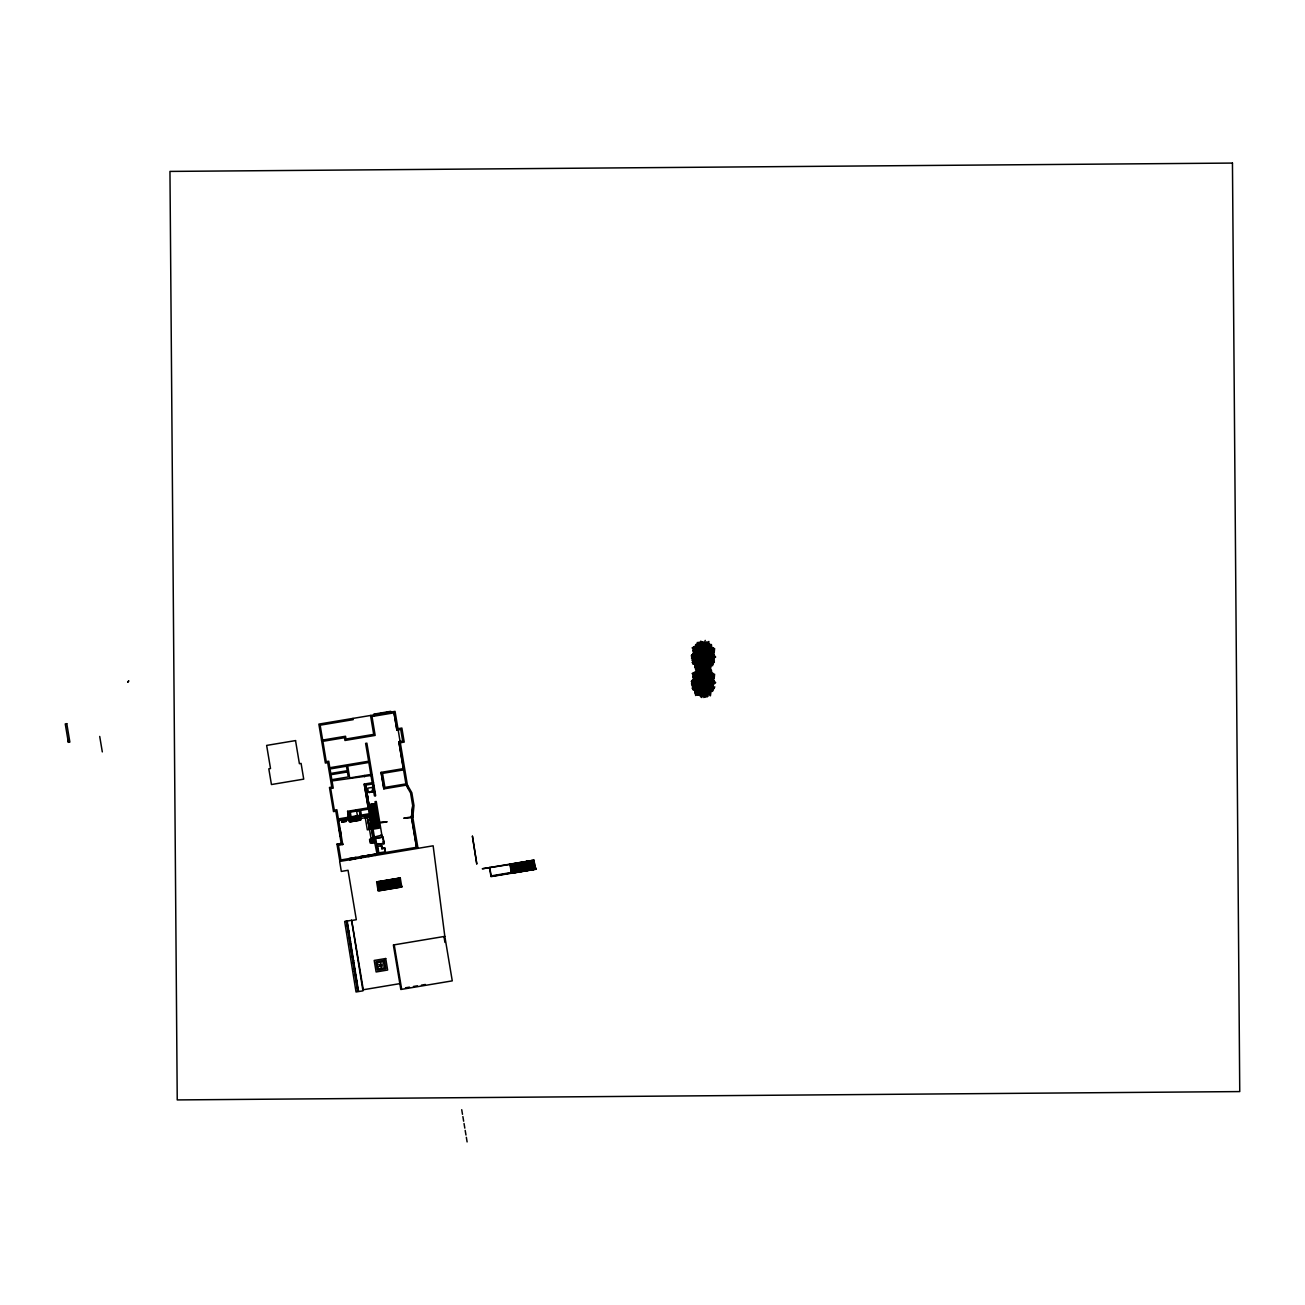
<?xml version="1.0" encoding="UTF-8"?>
<svg xmlns="http://www.w3.org/2000/svg" width="1305" height="1305" viewBox="0 0 1305 1305"><rect width="100%" height="100%" fill="white"/><g stroke="black" fill="none" stroke-linecap="round" stroke-linejoin="round"><path stroke-width="1.5" d="M709.496 673.086L709.496 676.414L712.416 674.033L709.137 672.711L707.375 674.163M709.496 650.738L709.496 647.394M701.845 673.462L701.862 670.427M698.061 678.16L698.061 679.106L695.206 677.719L697.098 680.606L696.299 681.259L698.142 681.243L698.387 679.546M698.061 652.467L698.061 653.43L695.206 652.043L697.098 654.931L696.299 655.567L700.524 656.219L699.089 656.774L697.686 660.868L699.757 659.71M702.351 672.434L701.845 669.481L704.276 670.949L705.14 675.484L704.374 675.093M703.852 682.058L704.145 681.716C705.434 685.533 701.976 682.548 701.258 683.967L699.904 684.587L701.34 682.319M705.189 662.924L707.31 667.817L707.375 663.935L706.07 661.798M707.375 689.611L707.31 693.493L703.917 687.98M706.135 663.707L710.246 663.299L706.038 661.456L703.656 663.821L707.636 666.007L705.124 662.793L706.054 662.663M706.135 689.399L710.246 688.991L706.674 687.458L707.326 686.822M699.284 658.895L698.077 659.661L697.784 663.152L699.855 661.945L699.872 660.624L700.133 661.782L701.323 660.102L701.438 661.292M707.604 660.836L707.685 654.719M701.454 652.109L701.943 648.471M710.931 647.737L710.997 644.752L708.028 645.502M710.931 673.413L710.997 670.444L708.028 671.194L708.892 674.522M713.036 652.647L713.134 648.308M713.036 678.339L713.134 673.984M704.211 675.762L703.036 678.861M701.389 664.31L701.209 668.976L702.955 665.795M701.503 670.379L701.617 666.969M701.209 694.651L701.323 691.552M710.98 663.103L711.143 658.748M710.98 688.795L711.143 684.424M701.03 651.75L697.506 651.472L698.615 654.099L699.904 653.936M701.03 677.442L697.506 677.165L699.072 679.236M706.331 645.518L706.494 642.125L703.803 647.459M706.625 646.644L706.755 643.528L704.113 648.259M706.625 672.32L706.755 669.22L704.994 672.369M703.281 654.621C702.172 653.006 700.165 654.653 702.743 651.538L702.433 654.033L702.84 650.755M700.116 654.392C698.648 657.263 702.09 658.275 702.808 654.49L704.618 655.648L707.506 655.306L707.049 654.099L707.196 657.165M697.408 663.38L697.49 661.684L694.603 664.18L694.847 660.77L696.56 658.601L695.125 660.819M705.662 676.626L705.777 674.457M708.028 653.511L708.093 652.206L710.197 651.13L709.773 654.588L707.522 651.374L706.348 652.011M702.139 659.368L703.787 657.704L703.656 660.705L703.705 659.319L704.896 660.118M702.204 686.789L702.041 689.301L704.048 687.784M709.055 693.787L709.153 686.609M698.077 687.849L698.159 686.658M703.085 658.878L704.716 664.539L704.977 661.684M702.743 658.454L704.521 659.678L704.945 662.924L706.56 664.392L706.005 660.509M704.521 685.353L704.945 688.616L706.56 690.084L706.739 685.174M367.716 819.458L369.233 828.3L371.321 827.827M702.025 679.04L702.84 676.447M704.194 658.373L705.304 661.358L703.999 660.265M705.01 684.897L704.765 686.691L702.694 683.086M701.013 687.001L702.433 687.409C705.352 687.833 703.868 680.606 702.025 685.288L702.547 684.473M708.011 650.543L706.331 655.257L705.597 654.784M707.196 657.851L707.163 656.284L707.865 659.025L704.945 654.98L704.782 652.712L704.227 654.637L703.999 653.104L706.445 651.048L708.778 651.44L706.266 654.604L707.702 656.203L704.553 651.538C701.78 651.162 704.602 654.572 706.25 651.75L706.103 654.115C704.977 656.056 703.852 653.12 700.964 652.957L700.181 654.18M705.255 661.814L705.043 664.669L702.743 662.157L699.578 662.336M703.705 681.128L706.168 679.546L706.25 677.425L704.227 680.329L704.243 678.013L705.809 678.16L706.445 676.74L708.778 677.116L706.331 680.933L705.597 680.46M703.525 645.208L703.738 642.435L700.85 644.8M705.075 650.298L703.623 651.652L706.804 651.113L705.01 651.733L703.623 656.79M707.359 659.319L707.049 662.989L706.07 661.178L705.45 662.271M707.359 684.995L707.049 688.681L706.07 686.854L705.45 687.947M700.622 673.135L700.85 670.476M707.196 682.841L707.049 679.775L707.506 680.998L705.32 680.982L704.945 679.693L700.964 678.633L700.181 679.872L701.177 680.378M693.33 664.115L693.591 661.227M693.591 686.919L693.33 689.79L695.875 688.567M709.398 665.681L709.757 661.831M709.398 691.373L709.757 687.507M370.571 824.483L370.277 827.06L369.462 824.483M695.793 691.699L696.12 688.355M701.177 654.702L697.832 653.283L699.431 656.855L702.172 655.975M702.677 650.869L702.955 648.014C704.684 650.135 702.057 656.252 705.418 652.94L705.108 649.401L703.689 650.738L704.211 650.086M705.287 660.297L704.39 661.831L706.364 658.552L706.967 661.945L705.614 660.102L705.255 660.95L706.462 662.32M704.292 689.171L706.364 686.397L706.462 684.962L704.977 684.554L704.39 687.507L706.038 684.13L706.967 687.637L705.614 685.794L705.255 686.626L706.462 688.012L708.044 683.722L707.424 682.662L704.961 683.412M412.82 817.419L413.979 805.511L411.842 792.739L407.372 784.941M693.053 664.066L693.493 659.743M693.493 685.419L693.053 689.741L695.614 688.534M698.224 661.733L701.307 663.609L702.53 663.087L702.221 665.452L701.829 664.375L699.333 666.382L700.035 662.858M698.224 687.425L701.307 689.301L702.53 688.763L702.221 691.144L701.829 690.051L699.333 692.058L700.035 688.534M703.689 684.032L703.787 682.939M714.178 652.81L714.602 648.503L712.057 649.694M714.178 678.502L714.602 674.179L712.057 675.386M700.198 656.48L699.284 658.324L701.552 659.417M698.175 681.406L699.284 684.016L700.573 683.853L700.54 685.5L701.552 685.092M376.802 844.922L384.176 843.699L383.018 836.848L375.644 838.071L378.271 853.698L416.523 847.304L411.581 817.697L403.767 818.202L411.45 816.914L412.706 805.723L410.569 792.951L406.1 785.153L383.866 788.873L381.109 772.364L403.359 768.629L398.857 741.713L402.658 741.077L400.733 729.528L396.932 730.164L394.028 712.824L371.99 716.51L375.155 735.416L344.96 740.473L344.487 737.717L322.89 741.322L326.25 761.631L328.746 761.223L329.822 767.715L368.63 761.223L365.612 743.377L366.884 743.165L375.661 795.659L374.437 795.871L372.447 783.979L365.71 785.104L370.457 814.842L369.119 815.054L377.047 813.749M411.45 816.914L412.739 805.723M701.699 645.143L702.074 642.109L703.134 645.208M701.699 670.819L702.074 667.785L703.134 670.884M707.685 680.394L709.773 680.329L710.197 676.806M703.118 683.787L704.26 683.119M705.352 670.02L705.744 666.904M705.401 677.931L705.614 676.316L707.897 675.647L707.212 680.036M705.744 692.58L705.14 697.262L704.227 694.064M696.821 646.318L697.343 642.435L699.333 644.849M696.821 672.01L697.343 668.111L700.328 671.732M702.906 657.769L702.302 659.384M699.659 649.906L700.165 646.073M699.79 650.151L700.312 646.334M706.021 658.552L706.658 657.622M702.726 684.016L705.304 687.034L703.542 682.972L703.411 684.195L703.232 682.727L704.472 682.597M702.286 694.358L701.845 697.539L700.018 693.885M706.021 684.228L706.658 683.298M705.01 659.221L704.765 661.015L703.884 659.188L704.406 660.493L704.651 659.612L706.511 661.423L705.238 661.586L704.977 664.424L703.917 662.304M698.175 695.01L698.648 691.65M710.964 666.235L710.409 670.118L708.436 667.687M710.964 691.927L710.409 695.81L707.457 692.139M702.449 655.387L703.101 654.523L702.106 653.756L701.389 655.469L702.384 655.877L699.725 653.462L702.155 654.963M702.971 654.343L703.15 651.44L703.362 653.854M702.449 681.08L703.101 680.215L702.106 679.448L701.389 681.161L702.384 681.569L699.725 679.138L701.323 679.089L700.622 677.523L701.666 678.176L702.123 676.675L701.225 678.665M698.893 653.218L696.805 654.164L698.615 655.877L695.206 661.129M695.206 686.822L698.615 681.618L696.805 679.84L698.893 678.894M703.819 652.745L703.95 653.675L702.824 653.087L703.297 656.399L702.008 659.139L700.328 657.426L699.904 658.911L701.682 657.59L701.013 656.562M701.16 662.059L700.916 663.739L702.906 666.154M707.881 677.393L708.501 673.429M701.813 658.829L699.806 659.955L701.34 656.627M705.092 659.074L704.553 659.971M700.916 662.108L700.638 663.772L702.628 666.219M706.005 660.673L704.096 663.87M703.411 685.696L704.129 682.58M706.739 676.137L707.016 674.457L705.043 672.01M705.728 687.963L706.005 686.348M711.975 652.859L712.693 648.487M711.975 678.551L712.693 674.163M701.911 687.865L701.519 690.182L705.157 692.678L704.227 687.963M702.661 645.339L703.183 642.256L703.966 645.502M705.092 666.643L704.455 670.427L703.607 667.508M705.418 690.443L704.455 696.12L703.607 693.183M704.308 681.047L704.276 682.629M701.421 651.554L701.323 655.045L700.524 653.43L697.033 652.777L697.963 655.501L701.535 656.105L700.573 656.448M702.074 685.076L703.248 683.38M703.085 686.316L702.449 684.26L701.503 684.897M707.245 648.161L708.093 643.528L704.863 646.872L704.145 645.616M701.209 682.368L700.116 682.026M702.596 664.734L701.845 668.666L704.423 666.545M702.596 690.41L701.845 694.342L704.635 691.21L706.184 693.281L708.892 693.412L707.506 690.949M695.092 662.239L697.18 659.172L698.664 658.96L695.467 659.449L696.952 654.555M698.664 684.636L695.467 685.125L696.952 680.248M707.93 646.562L708.909 641.489L705.989 642.859L705.173 646.089M707.93 672.254L708.909 667.165L705.989 668.552M702.335 686.087L703.982 681.683L702.433 682.319L703.933 682.466L702.906 683.461M707.424 687.947L707.636 686.887L708.843 687.67L711.225 685.875M707.604 691.813L706.984 694.864L706.299 691.568M700.116 652.5L699.578 654.914L698.224 654.784L699.692 656.154L698.974 655.632M703.493 686.332L702.726 684.831L704.308 682.89L705.01 677.409L706.804 676.789L705.401 676.398C700.703 677.67 707.179 680.15 705.499 683.738L706.07 684.489L704.7 683.918L706.445 683.07M705.14 685.565L704.879 686.903L706.641 688.241M704.537 691.356L705.32 687.751M704.782 659.188L703.754 662.597L700.328 662.712L701.601 660.624M702.677 676.545L702.465 674.832L705.891 674.701M705.157 686.136L703.819 685.973L703.754 688.273L700.328 688.388M369.299 823.422L370.229 827.044L369.772 824.173M704.684 648.422L705.352 645.518M701.16 652.304L701.813 649.564L702.563 651.896L700.85 650.559L701.062 652.777M701.813 675.24L700.883 679.008M692.531 660.461L693.51 656.284M693.51 681.977L692.531 686.136L695.206 685.484M712.579 680.916L713.231 678.143M701.454 652.255L702.106 649.482L702.971 653.821L705.76 653.087M712.922 655.11L713.607 652.304M712.922 680.786L713.607 677.98M711.665 653.723L712.465 650.445M712.465 676.121L710.834 680.884M701.976 645.763L702.726 642.745L703.281 646.089M369.266 827.598L367.912 820.209L368.238 821.367M709.48 650.934L709.969 649.123M709.48 676.61L709.969 674.799M699.888 659.107L698.093 655.404L695.369 659.498L697.62 659.155L697.963 657.899L697.93 659.107L699.137 658.552M704.325 643.659L705.222 640.396M697.947 694.717L698.795 691.65M699.578 679.106L700.067 677.377L700.654 678.91M703.884 680.541L702.808 680.182L700.883 683.07L701.242 681.357M709.512 652.908L709.186 654.033L712.073 654.849M697.8 694.913L698.664 691.878L695.696 695.483L694.749 691.291L696.642 688.861L695.288 688.649M709.186 679.709L709.512 678.584M700.426 650.82L700.084 647.981L702.579 651.701L703.672 651.016M703.623 693.118L702.808 695.957L701.372 693.053M702.433 679.709L703.134 677.996L700.85 676.235L701.062 678.453M713.101 654.914L714.308 650.869M713.101 680.606L714.308 676.545M698.615 657.377L698.974 656.236M698.615 683.07L698.974 681.928M704.765 682.825L704.276 685.386L703.77 682.955L703.118 683.934M695.63 685.158L698.11 680.998L699.888 684.782M701.209 677.817L702.057 675.158L702.645 677.589M709.202 674.522L710.181 671.471L706.543 674.326M711.91 657.785L713.215 653.756M707.343 646.693L708.224 643.985L704.08 646.53M706.984 695.125L708.191 691.487M701.845 663.119L700.606 666.839L703.411 665.289M701.845 688.795L700.606 692.515L703.411 690.965M702.563 661.945L701.682 664.588L700.051 661.766M707.734 650.95L708.794 647.802L706.217 649.662L705.858 648.552M708.533 650.999L710.002 646.628L706.527 648.406M707.734 676.626L708.794 673.494L706.168 675.484L704.357 670.819M708.533 676.675L710.002 672.32L707.571 674.033M370 855.672L375.416 854.906L369.968 855.558M705.45 683.461L703.884 684.88L705.255 686.626M697.131 663.56L697.604 662.222M709.969 647.981L711.095 644.8M697.131 689.252L697.604 687.898M709.969 673.674L711.095 670.476M704.357 645.714L705.45 642.566M705.891 664.408L704.635 667.948L703.574 664.147M705.891 690.084L704.635 693.64L704.178 688.078L703.444 689.138M700.23 659.987L699.692 661.488L697.343 661.39L699.301 657.671L700.54 656.904L700.948 658.275M703.118 658.242L704.194 658.78M702.4 659.368L703.052 657.541M702.041 648.03L703.33 644.507L703.738 650.053L704.488 649.025M702.041 673.723L703.33 670.183L703.738 675.745L704.488 674.701L705.304 675.647M695.744 666.202L696.805 663.266M700.524 654.767L700.916 653.707L701.079 654.898M701.584 651.374L701.666 652.5L702.057 649.482L700.883 653.316M705.516 655.714L706.609 655.208L707.065 656.431M709.675 650.216L710.719 647.394M709.741 674.734L710.866 671.635M709.153 677.311L710.719 673.07M703.623 677.246L705.76 673.201L706.739 678.29L705.124 679.481M707.946 652.353L706.592 654.849L708.778 653.903M707.946 678.045L706.592 680.525L708.778 679.579M707.963 650.184L709.039 647.345M707.816 649.939L708.925 647.101M708.958 648.683L710.181 645.567M708.958 674.375L710.181 671.243M702.889 660.461L703.281 659.482M699.904 690.312L696.886 691.046L698.746 687.751L701.144 686.463L701.617 684.407L702.416 685.565L703.248 683.543L702.318 682.531L701.209 683.184L699.806 685.631L703.004 683.168M711.029 653.528L710.426 655.045L714.471 656.79L710.752 658.275M702.759 686.43L703.15 685.451M710.426 680.737L711.029 679.22M711.649 652.728L712.889 649.694L709.365 650.51M711.649 678.421L712.889 675.37L709.365 676.202M711.47 679.758L709.104 684.016M697.686 686.544L699.089 682.466L700.606 681.911M708.011 676.218L706.266 680.133M697.131 695.043L698.306 692.188M702.563 651.538L702.857 651.88M702.563 677.23L702.971 679.497L705.238 678.306L706.364 679.089L707.343 683.249M707.767 677.197L709.039 674.179M711.192 653.903L710.654 655.175L713.28 654.49L715.662 657.035L711.665 658.438L714.226 659.302L711.845 662.434M700.752 685.321L697.784 688.828L698.746 683.738L700.622 683.608M711.062 652.549L710.344 654.229L713.639 658.275L710.165 658.079M710.344 679.905L711.062 678.225M703.33 651.048L704.423 648.536M691.503 658.177L693.167 654.376M693.167 680.052L691.503 683.869L694.227 683.951M702.743 654.849L703.199 653.821M701.47 665.664L699.953 669.008L699.806 664.343M703.525 687.8L705.646 689.432L708.403 689.056L707.049 686.756L711.356 684.195L709.235 683.184M705.891 649.025L702.465 649.14L701.568 650.314L700.981 648.03L701.731 648.764L703.216 645.535L703.868 649.074M701.095 648.373L700.72 649.205L698.795 646.203L699.301 649.89L698.338 649.939M374.176 714.912L390.603 712.106M696.005 682.303L694.651 685.092L695.696 682.156L696.593 682.939M705.956 693.134L703.835 697.506L703.738 694.276M711.943 658.209L713.753 654.506L711.029 654.262M711.943 683.885L713.753 680.182M713.721 680.46L712.285 683.363L710.083 684.032M704.7 671.357L706.494 667.801M709.023 691.927L707.767 694.374L707.065 691.748M700.899 686.919L700.312 685.957M708.207 671.912L709.594 669.204L710.148 673.478M705.532 647.052L705.059 647.949L704.276 645.274L701.845 643.789L702.351 646.742M699.888 659.498L698.795 661.602L701.65 659.873M710.703 650.526L712.171 647.688M710.507 651.684L711.861 649.074L709.088 650.689M699.888 685.19L698.795 687.278L701.65 685.549M710.703 676.218L712.171 673.364M710.507 677.36L711.861 674.767L709.088 676.365M708.419 657.753L707.897 658.748L708.843 657.785L711.453 658.324L709.202 660.705M703.999 678.779L703.15 677.116L702.889 678.926L705.157 681.014M707.897 684.424L708.419 683.428M704.423 676.952L705.352 677.752M699.398 648.112L701.111 644.882L701.65 648.879M697.832 656.17L698.387 653.87M699.398 673.804L701.111 670.574M697.196 659.906L698.24 657.965M711.046 653.984L710.344 655.257L713.933 657.981L710.214 658.536M710.344 680.949L711.046 679.677M708.305 654.67L709.006 649.531M698.876 661.782L697.017 665.11L700.035 664.375M698.746 662.075L696.886 665.354L699.904 664.62L701.274 662.549M698.534 667.165L699.969 664.637M704.716 690.215L702.938 686.332M699.562 655.436L697.604 655.714L699.17 657.41L697.718 655.094L699.708 654.996M704.798 653.511L706.021 653.104M705.956 652.157L706.755 650.787L705.76 647.508L704.814 650.967L704.162 650.102M702.987 658.943L701.225 659.89M707.147 653.756L706.886 655.534L708.697 657.231L706.706 657.345M699.562 681.128L697.604 681.389L699.17 683.086L697.718 680.786L699.708 680.672M704.798 679.187L706.429 678.339L707.147 679.432L706.315 682.254M707.245 680.574L708.697 682.923M711.633 653.838L710.834 655.192L714.602 657.753L710.736 658.438M704.357 694.651L706.25 691.52M703.574 683.738L703.672 682.254L703.607 683.2L702.269 681.993M703.216 658.046L704.276 661.178L700.133 664.18L701.095 659.89L703.248 657.851L702.563 655.453L703.982 655.404M697.718 686.169L696.054 688.861L698.909 687.898L699.04 689.089L700.116 687.605M691.976 658.275L693.444 655.958M691.976 683.967L693.444 681.634M702.71 676.936L701.943 674.147M704.26 688.942L708.958 685.745M695.125 686.495L696.56 684.277L694.081 681.928M700.834 654.588L700.067 651.701L699.382 655.567L698.518 653.609L700.198 653.609L700.328 654.637L700.394 653.691C702.237 655.844 701.242 651.407 703.052 653.984L703.787 650.494L701.894 648.748M706.315 656.578L707.408 654.882M705.434 686.479L706.919 688.29L706.87 685.435L707.702 686.348M369.38 827.468L369.07 826.31M693.379 657.867L695.174 655.224M693.151 657.883L694.913 655.273M697.18 684.848L695.092 687.931L698.142 687.523M703.297 658.144L702.025 659.678L702.84 659.808M702.155 696.054L703.917 693.461M709.382 676.985L711.209 674.359L708.109 673.869M699.415 656.105L700.557 654.474M701.65 681.455L700.801 681.226L701.144 682.841M349.512 820.258L350.148 819.361L350.311 820.323M350.278 821.84L350.148 819.361M359.12 818.839L358.908 817.501M371.419 840.159L370.734 841.121L371.68 841.79M698.045 667.883L700.084 665.028M698.045 693.575L700.084 690.704M698.893 665.077L697.294 667.312L696.821 663.935M698.893 690.753L697.294 692.988L696.821 689.611M347.195 921.02L346.478 922.031L347.342 921.885L346.331 921.167L347.195 921.02L358.5 991.148L357.635 991.278L346.331 921.167M348.076 931.917L348.794 930.922L347.929 931.052L348.827 931.705M350.393 940.807L349.658 941.819L350.523 941.672L349.626 941.036M351.975 950.709L351.257 951.704L352.122 951.573L351.175 950.627M703.428 656.79L703.411 658.519M703.852 679.106L703.428 677.654L703.297 682.075M704.912 665.012L706.315 663.087M705.124 693.591L704.831 690.573L706.315 688.779L705.124 688.469L706.054 688.339M705.923 661.586L704.749 663.136L703.591 660.085L701.666 660.2M703.395 655.55C706.087 656.807 703.33 651.293 704.211 655.192M706.07 655.289L705.287 656.35L703.689 655.012M704.194 660.624L705.401 659.009M705.287 682.042L706.07 680.982M696.511 660.428L697.735 658.78L696.74 658.487M694.456 657.084L696.25 654.719M712.742 652.239L710.263 649.874L706.755 654.213L710.605 653.56L709.251 656.611L707.897 656.709L708.142 657.753L706.38 656.937M712.742 677.931L710.263 675.55L708.452 678.388M698.142 656.807L696.723 655.86L697.604 655.404L696.136 652.157M698.142 682.482L696.723 681.553L697.604 681.096L696.136 677.833L698.746 679.823M701.731 689.203L703.33 687.115M696.642 663.185L694.749 665.615L695.696 669.791L697.669 667.41M702.433 650.755L703.085 649.939M711.829 659.563L714.259 656.513M701.013 682.254L701.128 683.738L703.052 683.38M702.416 684.065L703.264 683.021M702.123 676.381L700.981 673.706L701.731 674.457L703.216 671.21L703.868 674.767M699.284 658.34L698.175 655.714L700.165 656.056L699.072 654.702M710.997 652.63L712.938 650.314M710.997 678.323L712.938 675.99L709.757 676.789M703.966 693.151L706.135 690.557M713.476 659.351L710.491 654.506L711.339 653.495M710.23 650.852L712.22 648.552M710.23 676.528L712.22 674.228M703.101 656.268L701.209 657.492M703.101 681.96L702.775 684.065M706.739 659.498L707.114 661.031L705.646 658.47L705.173 659.694M702.106 683.396L702.922 683.184M693.82 661.553L696.56 658.454L693.689 661.472L696.479 661.358M693.232 662.124L696.185 658.895M693.232 687.8L696.185 684.57M693.656 654.425L695.761 652.19M695.516 652.174L693.428 654.376L696.935 655.338M710.263 660.738L712.334 658.536M693.869 653.136L691.242 655.909L695.059 656.121M691.242 681.601L693.869 678.812M705.255 650.657L705.206 649.662L703.933 649.972M695.288 659.188L692.074 662.483L695.043 663.625M705.124 658.324L706.331 658.634L704.618 655.648L704.162 658.503L703.297 656.399M695.288 684.88L692.074 688.175L695.043 689.301M700.932 681.863L702.123 681.031M705.173 681.585L706.135 680.606L707.571 681.21L705.744 681.65L707.865 684.701L707.685 682.89L705.043 680.623M702.188 679.318L703.15 678.029M712.106 689.611L714.83 686.936M699.806 690.019L697.523 690.345M703.689 676.414L705.108 675.093L705.418 678.616L704.357 679.84M695.043 648.487L697.832 645.926M695.043 674.179L697.832 671.618M707.261 658.764L707.424 656.97L704.961 657.736M711.453 658.324L707.702 660.934M697.115 652.174L695.076 654.017L697.963 654.523M700.557 680.166L697.832 678.959L698.371 681.863L701.731 682.254L700.573 682.124L698.876 684.782L700.638 684.799L699.333 683.934L700.606 683.347L697.588 683.249L699.007 680.329M693.183 680.476L695.353 678.518M701.617 683.575L699.137 686.773L701.454 687.131M695.581 651.326L693.363 653.267L696.772 654.653M702.987 684.619L706.804 683.771L706.413 682.955L709.055 684.456M695.239 664.196L697.979 661.863M710.197 650.412L713.411 647.769L709.806 647.704M704.879 659.906L706.641 662.549M697.62 687.409L694.603 689.872L694.847 686.446L696.56 684.277M704.276 659.694L701.454 661.521L702.09 660.004L701.013 661.325L702.873 661.978L700.948 663.185M707.196 658.797L710.148 656.823M707.196 684.473L710.148 682.515M703.493 660.656L702.726 659.155M692.857 659.253L696.772 654.539L698.126 654.637M694.391 690.247L696.544 688.518M707.767 647.704L710.181 645.796L707.995 650.64M701.584 657.704L699.137 661.097L701.454 661.439L702.579 659.645M698.583 656.35L699.268 655.485L701.438 658.356M708.811 650.135L711.111 648.406M708.811 675.811L711.111 674.081L706.25 673.918M379.266 966.467L382.495 964.036M693.917 654.033L696.185 652.353M694.798 653.903L692.498 655.599L695.63 656.04M692.498 681.292L694.798 679.579M703.199 650.722L703.297 647.965L701.584 649.988L703.004 653.87M706.788 658.503L706.919 662.614L704.716 659.09M706.788 684.179L707.489 685.402M694.668 652.924L691.699 655.077L695.418 656.138M691.699 680.77L694.668 678.616M701.878 654.555L703.15 652.337M706.755 648.275L709.251 646.513M703.933 656.79L702.922 657.492L701.731 655.599M706.755 673.967L709.251 672.189M706.609 648.03L709.137 646.269M706.609 673.706L709.137 671.945M699.366 676.659L700.198 676.088L699.17 676.333L697.816 674.049L700.557 673.657L701.405 674.995M705.907 651.326L707.897 649.955L707.212 654.343M695.435 654.343L696.495 653.609L695.059 649.988M695.435 680.019L696.495 679.285L694.293 674.799L697.816 676.447M711.339 664.31L714.357 662.239L712.106 660.314M711.339 689.986L714.357 687.931M706.38 656.333L707.571 655.534L705.499 655.371M700.801 646.481L703.852 644.442M711.307 663.022L714.422 660.95M695.957 682.531L692.678 684.685L695.728 685.011M694.26 684.13L691.862 685.696L696.87 685.908M709.284 654.262L712.122 652.418M703.183 648.275L705.662 646.693M708.925 672.776L706.397 674.359L709.349 674.636M702.53 686.397L703.64 685.712L702.367 685.99M694.847 654.131L696.054 653.381L693.624 648.928M694.847 679.823L696.054 679.073L693.624 674.603M699.382 690.1L700.361 689.48M705.467 671.357L708.224 669.661M710.279 655.681L707 657.997L706.413 657.28L709.055 658.78M710.279 681.357L707 683.673L706.413 682.955M695.337 652.157L697.359 650.967M700.818 663.429L702.694 662.32M695.337 677.85L698.387 676.186L697.196 670.574L699.007 672.695M694.227 649.874L696.691 648.422L698.811 649.368L698.567 648.34M694.227 675.55L696.691 674.114L698.811 675.044L698.567 674.033M696.642 688.6L699.333 687.017M701.535 656.105L700.589 657.133L699.48 656.04M703.118 650.298L708.648 647.459M698.762 663.902L701.454 662.369M701.731 677.279L699.431 679.057M703.069 653.821L705.238 652.614L706.364 653.397L707.343 657.557M702.025 689.35L704.7 687.849M706.348 677.703L707.522 677.05L709.773 680.329M702.726 660.216L704.341 659.319M692.074 647.933L695.222 646.203L697.376 648.259L697.376 646.546M695.63 659.482L698.045 658.144M692.074 673.608L695.222 671.879M710.458 690.883L713.623 689.154M705.271 658.536L703.672 656.562L703.607 657.508C702.906 655.273 699.545 655.045 701.976 656.072M705.271 684.212L705.662 683.265L706.364 684.228L705.124 683.999M707.669 682.694L707.408 679.905M699.806 661.88L701.894 660.754M701.894 686.43L699.121 687.229M709.398 662.075L711.78 660.787M709.398 687.751L711.78 686.463M707.685 676.773L710.05 675.582M702.057 653.544L703.558 652.777M697.784 664.881L700.638 663.495M708.843 676.92L711.878 675.468M692.988 655.061L695.483 653.887M692.988 680.737L695.483 679.579M700.133 655.665L697.849 656.301M708.729 655.289L711.47 654.066L709.104 658.34M710.654 663.25L714.014 661.847L711.192 659.58M710.654 688.926L714.014 687.523L711.192 685.272M701.046 662.532L701.911 662.19L702.579 665.746L705.157 667.002M369.136 792.38L371.175 792.135A6.378 3.801 -9.5 0 0 372.724 791.695L372.382 787.372L367.684 788.155L368.385 792.331A6.558 3.899 -9.5 0 0 369.576 792.347L372.626 791.744L371.648 791.45M702.791 683.787L705.483 683.282L704.618 681.324L704.162 684.179L703.623 682.124M710.752 683.951L714.471 682.466L711.78 681.308M696.218 682.743L692.694 684.114L695.647 685.109M702.612 683.494L701.323 683.282M701.911 685.598L702.84 685.484M709.219 652.745L712.285 651.554L709.529 649.825L707.457 650.428L707.245 649.205M709.219 678.421L712.285 677.23L709.529 675.501L707.457 676.104L707.245 674.897L706.054 676.251M708.566 657.932L710.475 657.198L708.387 656.138M708.566 683.624L710.475 682.874L708.387 681.814M701.225 685.565L702.694 685.011M712.351 682.385L709.333 682.939L709.708 683.787M710.246 658.47L713.851 657.149L709.953 655.208M710.246 684.163L713.851 682.825L711.258 681.536M694.978 655.567L692.417 656.497L695.516 657.638L691.862 660.02L696.87 660.216M694.978 681.243L692.417 682.189L695.516 683.331M709.251 657.002L706.299 657.802M699.17 657.443L700.41 656.986M699.17 683.119L700.41 682.662M696.691 651.032L699.35 650.069M696.691 676.708L699.35 675.762M711.665 684.13L715.662 682.711L713.28 680.166M700.72 658.128L701.813 656.66L702.677 657.524L702.269 656.317M700.72 683.804L701.813 682.336L702.677 683.2M706.527 674.081L708.093 669.22L704.863 672.548L704.145 671.308M700.442 658.585L702.057 658.046L702.873 661.978M704.831 657.932L706.445 657.394M696.054 663.168L698.909 662.222L699.04 663.413M702.057 683.738L700.442 684.277L702.579 685.761M706.788 679.726L708.011 679.318L707.914 680.509L708.338 679.301L710.605 679.236L708.142 683.428L706.38 682.613M383.213 841.79C383.344 840.306 383.996 844.286 383.409 842.932L383.996 841.529M707.343 650.184L710.116 649.286M698.257 688.926L699.317 688.6M710.083 658.356L712.285 657.671L713.721 654.784L710.165 655.208M693.624 647.394L696.968 646.399M693.624 673.086L696.968 672.075M697.555 649.238L700.002 648.536L701.666 649.596M700.459 657.361L701.519 657.035M371.795 791.923L371.941 791.874A9.575 9.575 0 0 0 373.067 791.466M709.871 657.426L712.987 656.562L710.377 654.539M709.871 683.102L712.987 682.254L710.377 680.231M697.849 681.977L699.79 681.471M700.312 681.732L701.519 681.944M369.38 828.218L367.096 815.315M705.32 682.303L705.989 682.825C705.108 679.465 707.587 681.748 707.196 683.543M700.198 650.412L699.17 650.657L697.816 648.357L700.557 647.981L701.405 649.319M702.302 658.682L704.325 657.834L704.145 656.04M697.017 690.785L700.035 690.068M703.134 650.037L705.173 649.564M708.631 650.477L711.633 649.808M708.631 676.169L711.633 675.484M703.509 655.697L705.157 655.338L702.84 653.348M697.718 688.42L700.638 687.784M696.821 686.593L693.82 687.246L696.56 684.13L693.689 687.164L696.479 687.05M707.277 650.412L710.197 649.808M707.277 676.104L710.197 675.501M703.199 679.514C707.131 676.969 704.994 680.704 703.395 681.226M696.479 656.301L697.816 656.024M699.806 676.626L700.084 673.674L702.579 677.393L703.672 676.691L706.772 679.22L707.702 681.879L706.38 680.231L704.977 680.574M702.906 658.992L705.108 657.638L706.07 658.813L704.7 658.242M696.625 650.233L699.284 649.727M696.625 675.925L699.284 675.419M710.736 684.114L714.602 683.445L712.09 681.732M703.721 645.453L706.804 644.915M709.838 654.767L713.297 654.197L710.752 652.011M339.871 861.414L336.984 844.172L340.948 843.503M376.721 844.466L382.022 843.568M378.923 843.568C380.881 844.286 376.917 844.514 379.576 843.992M67.958 740.098L68.48 742.3M373.882 714.651L390.766 711.829M321.552 740.261L345.531 736.248L346.004 739.022L373.703 734.372L370.538 715.466M397.96 728.696L401.875 728.043L404.224 742.088L400.309 742.741M370.832 774.42L349.707 777.943L347.717 766.002L368.826 762.463L372.219 782.739M372.235 775.317L332.041 780.945L333.232 788.122L330.687 788.546L334.308 810.16L336.853 809.736L338.387 818.92L360.164 815.266L359.397 810.617L347.897 812.542M364.226 784.077L368.222 807.844L364.242 784.06L373.475 782.527M368.336 792.005L373.034 791.222M368.972 804.663L375.351 803.603M369.005 804.826L375.367 803.766M369.038 805.071L375.416 804.011M369.25 806.294L375.612 805.234M369.282 806.457L375.644 805.397M369.315 806.702L375.677 805.642M367.439 817.322L348.908 820.551L347.603 811.302L369.331 807.665L365.71 785.104L374.388 837.011L381.843 835.118L379.869 822.998L387.145 821.775L379.739 822.215L376.264 801.466L375.024 801.678L379.445 828.104L373.083 829.181M369.527 807.909L375.889 806.849M369.543 808.072L375.922 807.012M369.592 808.317L375.954 807.257M360.555 810.421L368.434 809.1L369.217 813.749L361.338 815.07L360.637 810.405M369.788 809.54L376.15 808.48M369.821 809.704L376.183 808.643M369.853 809.948L376.231 808.872M370.065 811.155L376.427 810.095M370.098 811.319L376.46 810.258M370.131 811.563L376.493 810.503M370.343 812.787L376.705 811.726M370.359 812.95L376.721 811.873M370.408 813.194L376.77 812.118M350.376 817.354L358.239 816.033M370.604 814.402L376.966 813.341M370.636 814.565L376.998 813.504M341.404 820.062L346.004 819.295M348.924 818.822L359.707 816.734M367.243 815.886L369.266 815.56M338.843 821.253L339.626 820.127M348.761 819.589L346.836 819.915L346.673 818.953M354.813 818.578L354.079 817.713M358.01 818.039L360.425 817.631M370.881 816.033L377.243 814.956M359.25 820.339C357.798 817.485 360.947 816.767 360.066 820.209M370.914 816.196L377.276 815.119M370.946 816.441L377.308 815.364M341.714 821.987L346.331 821.22M369.56 817.175L365.318 817.941L367.309 829.833L371.534 829.132M349.349 821.204L360.702 819.312M371.142 817.648L377.52 816.587M371.175 817.811L377.536 816.751M371.224 818.056L377.585 816.995M371.452 819.442L377.814 818.366M371.485 819.687L377.863 818.61M371.697 820.894L378.091 819.997M371.762 821.302L378.124 820.241M371.99 822.688L378.336 821.449M338.729 828.577L339.969 828.381L341.306 836.293L340.05 836.489M372.039 822.933L378.401 821.856M372.268 824.303L378.629 823.243M369.217 824.956L368.972 823.488M372.3 824.548L378.662 823.488M372.512 825.771L378.907 824.858M372.578 826.179L378.939 825.103M372.806 827.549L379.168 826.489M372.855 827.794L379.217 826.734M369.201 815.038L372.806 836.603L374.29 836.375M336.984 844.172L341.225 843.47L335.825 811.188L333.493 811.58L329.464 787.47L331.78 787.078L327.702 762.675L325.369 763.066L318.86 724.112L395.056 711.372L407.959 788.399M370.082 839.197L373.931 838.56L374.568 842.394L370.131 842.948L369.543 839.49L373.002 838.919M342.726 844.498L338.452 845.314L340.899 859.962L377.015 853.91L369.217 815.136L338.68 820.29L342.742 844.596L342.514 843.258M372.822 840.224L373.752 841.056L372.822 840.224L371.403 841.35M371.599 842.296L370.506 841.692L372.088 840.453M383.376 842.948L384.225 842.916M377.063 846.537L381.81 845.754L382.235 848.299M382.267 847.744L384.225 847.826M382.071 848.185L384.665 847.891L385.432 852.508L384.535 847.924M381.761 848.625L384.714 848.136M384.73 848.283L381.778 848.772L381.435 845.803M385.187 851.855L378.825 852.883L377.765 846.554M356.037 857.418L348.941 858.608M362.219 856.667L367.162 856.145M361.224 857.14L368.124 855.998M349.561 859.897L355.874 858.739M400.358 877.922L376.623 881.886L378.14 890.956L401.875 886.992M376.672 882.18L400.309 878.216M509.961 864.432L482.279 868.771L533.941 860.125L535.458 869.195L491.006 876.634L489.489 867.564M510.239 864.383L533.892 860.435M377.977 889.994L401.614 886.046M378.026 890.287L401.663 886.323M509.912 864.155L511.462 873.339L536.306 869.195L536.159 868.282L490.892 875.965M511.609 872.49L535.246 868.543M491.642 876.324L510.826 873.029M511.315 872.915L532.864 869.309M444.826 936.37L393.36 944.983L400.814 989.484L452.264 980.871L444.826 936.37L433.146 845.803L339.659 861.447L341.323 871.414L348.044 870.288L356.314 919.715L351.714 920.482L363.312 989.745L399.836 983.644M405.512 987.803L409.493 987.135M413.457 986.466L417.437 985.813M421.417 985.144L425.397 984.476M358.402 991.066L357.505 990.43L358.5 991.148M380.587 835.314L381.843 835.118L382.153 836.994M710.214 684.228L713.933 683.657L711.551 681.846M375.709 838.397L381.06 837.745M705.646 663.756L708.403 663.38L707.049 661.08M706.299 683.477L709.251 682.678L711.209 685.647M697.8 675.403L699.007 675.24M700.867 657.475L699.301 657.671L700.508 658.324M700.687 657.851L699.398 658.014L698.289 655.338M697.751 668.829L701.177 668.405M700.867 683.168L699.301 683.347L697.343 687.066L699.692 687.164L700.491 686.038M700.687 683.526L699.398 683.69L698.289 681.031M697.751 694.521L701.177 694.097M708.811 688.649L710.018 688.518M701.323 680.835L700.524 679.122L697.033 678.453L697.963 681.194L700.589 681.194M348.81 818.447L349.463 821.971L360.832 820.078L360.196 816.473M697.31 649.254L698.648 649.14L697.767 643.838L700.671 647.15M697.31 674.93L698.648 674.832L697.767 669.53L700.671 672.825M700.916 657.084L701.78 657.035M701.78 682.711L699.48 681.732M698.746 658.063L700.622 657.932M710.491 663.299L709.153 663.397L709.985 668.698L708.077 666.48M701.519 682.727L699.382 683.249L700.1 684.603L702.547 684.685L702.873 687.67L700.133 689.856C701.144 685.761 702.53 685.321 701.079 682.14M710.491 688.991L709.153 689.073L709.985 694.391L707.114 691.046M369.543 792.233L369.788 792.266M706.609 657.948L706.609 656.627L708.55 656.415L707.082 655.192L705.043 655.24L704.765 657.149L706.038 657.997L705.662 657.182L708.517 657.035L706.723 655.828M706.609 683.624L706.609 682.319L708.55 682.107L705.499 681.063M693.64 688.877L696.968 688.665M703.411 678.306L701.372 680.28L700.198 679.301M698.338 675.615L699.301 675.566M697.767 654.702L699.757 654.604M697.767 680.394L699.757 680.297M702.269 658.063C702.759 660.738 699.676 656.35 701.552 656.643M702.025 685.353L702.628 682.27M707.734 647.884L706.674 647.933L708.158 642.664L704.977 646.285L704.227 644.866L704.276 648.226M707.734 673.576L706.674 673.608L708.158 668.339L704.977 671.961L704.227 670.542M704.716 663.772L703.77 663.805L704.782 664.163M708.909 662.141L710.426 662.092M708.909 687.833L710.426 687.784M699.023 659.678L696.772 659.743L699.284 656.627L700.85 656.855M699.023 685.353L696.772 685.419L700.54 682.156M695.451 645.078L698.893 644.996M705.891 661.195L705.646 662.483L702.025 663.658L704.048 662.092L703.868 660.477M704.977 654.898L706.266 654.604M708.811 658.014L711.453 658.014L708.093 661.358M694.26 662.385L697.327 662.385M708.811 683.69L711.453 683.69L708.093 687.05M693.591 683.82L696.658 683.82M697.588 657.573L700.606 657.638L699.333 658.258L700.638 659.041L698.876 659.107L699.872 657.084M709.806 673.38L713.411 673.462M705.222 678.796L706.674 678.877M706.184 667.589L708.892 667.72M703.313 683.51L704.096 682.792L704.912 683.804M701.438 684.032L699.235 681.341M698.093 678.861L700.067 679.008M700.1 658.911L702.465 659.09M706.299 648.699L709.349 648.944M697.669 662.451L694.619 662.173L697.082 659.596L698.583 659.726L697.555 659.204M697.669 688.126L694.619 687.849L697.082 685.288L698.583 685.402L695.369 685.19L696.479 681.977L697.816 681.716L697.506 680.704L699.317 681.308M705.043 676.463L706.103 676.561M692.678 658.992L695.728 659.319M708.843 686.642L707.897 686.528L708.028 690.28L706.299 687.637M701.731 687.229L702.791 687.36M697.996 648.634L697.196 644.898L700.524 645.404M695.076 679.693L697.963 680.199M707.897 660.314L710.573 660.787M707.897 685.99L710.573 686.479M698.762 650.363L701.503 650.901L702.041 652.467M698.762 676.055L701.503 676.577M700.703 655.436L698.093 653.169L700.067 653.316L700.084 657.116M709.724 685.875L713.362 686.675L711.095 684.081M697.718 652.777L694.586 651.994L696.364 655.159M708.24 650.069L706.217 649.515L707.522 646.595L708.24 649.874M708.24 675.762L706.217 675.191L707.522 672.287L708.24 675.55M701.438 658.585L699.806 658.128L701.894 661.88L703.232 660.118L702.155 660.412M706.054 654.702L707.75 655.175M704.928 683.347L708.517 682.711L706.723 681.504M697.751 675.762L699.48 676.267M706.413 656.089L705.287 654.98M706.413 681.765L705.287 680.655M701.046 650.053L701.062 651.048L700.312 649.629L697.539 649.694L698.746 652.141M701.046 675.745L701.062 676.724L700.312 675.305L697.539 675.386L698.746 677.817M705.206 694.913L708.55 695.957M699.007 649.564L698.338 644.344L702.743 647.345M692.694 658.438L695.647 659.433M700.769 682.955L699.562 681.308M707.506 648.813L710.377 649.857M707.506 674.489L710.377 675.55M704.439 659.498L705.206 660.836L703.966 663.364L703.199 661.015M695.141 657.932L698.077 659.025M709.186 677.001L712.122 678.094M704.439 685.19L705.206 686.512L703.966 689.04L703.199 686.707M707.082 653.887L709.055 654.653M709.137 647.035L712.416 648.357M710.116 662.907L712.677 663.935L710.409 660.868M710.116 688.583L712.677 689.627L710.409 686.544M693.363 678.943L696.772 680.329M379.07 964.509L382.789 966.092M708.909 680.623L709.006 675.207M706.397 655.453L707.343 655.893M706.397 681.128L707.343 681.569M698.599 650.298L695.614 648.862L696.952 652.37M698.599 675.974L695.614 674.554L696.952 678.045L698.876 679.187M696.658 649.727L692.792 647.835L693.51 651.684M696.658 675.403L692.792 673.527L693.51 677.36M710.165 654.8L712.139 655.763M703.835 642.794L700.638 641.179L700.916 644.605L700.622 641.783L703.64 644.115M704.374 649.417L705.14 649.808L704.357 645.127L707.457 650.053M703.917 695.369L707.098 697L706.853 693.575M692.368 655.893L695.663 657.72M703.672 667.198L706.135 668.649M703.672 692.89L706.135 694.325L705.597 691.389M703.835 683.608L702.808 682.955L703.95 684.554M707.636 661.211L708.843 661.978L711.225 660.2L709.235 658.813M706.739 687.605L703.656 689.513L707.636 691.683L706.315 688.779M694.162 674.016L696.544 675.599M704.162 647.329L701.747 645.649L701.813 648.52M701.747 671.325L704.162 673.005L704.26 674.718M710.132 653.283L712.97 655.24M693.347 659.27L696.185 661.227M693.347 684.946L696.185 686.919M360.082 818.692L359.854 817.338M701.96 644.311L699.007 642.125L699.757 645.208M701.96 669.987L699.007 667.801L699.757 670.884M696.772 673.723L698.991 675.468M692.759 676.659L695.581 678.894M696.56 673.853L698.779 675.599M706.135 656.904L705.499 658.063L706.804 658.095L706.413 657.28M710.752 677.703L713.297 679.872M711.307 653.25L714.063 655.632M711.307 678.926L714.063 681.308M693.869 650.624L696.364 652.826M703.672 659.27L705.026 660.509M702.808 688.29L705.043 690.345M710.018 652.875L712.628 655.322M707.359 659.531L708.843 660.95L707.897 660.852L708.028 664.588L706.299 661.961M710.507 653.593L712.938 655.926M710.556 663.788L712.595 665.746L711.274 660.885M710.507 679.269L712.938 681.618M710.556 689.48L712.595 691.422L711.274 686.577M695.728 656.399L696.593 657.263M710.964 659.743L713.476 662.353M710.964 685.435L713.476 688.029M694.081 656.236L696.446 658.715M699.659 643.528L701.699 645.681M710.083 661.472L713.036 664.555M694.325 656.203L696.691 658.699M710.083 687.148L713.036 690.247M694.325 681.895L696.691 684.375M709.251 659.596L711.258 661.733M709.251 685.272L711.258 687.409M702.204 654.604L701.062 653.593M707.033 685.109L707.163 685.533M710.083 657.736L712.253 660.134M710.083 683.412L712.253 685.826M707.881 656.676L709.121 660.363M711.095 658.405L713.362 660.999L709.414 659.384L709.675 660.738M697.196 644.898L699.007 647.019M698.795 671.879L700.769 674.212M703.069 682.809L703.999 683.51M707.979 661.276L706.462 659.465L708.697 660.265L707.506 656.79L707.799 658.095L706.609 658.601M703.33 682.939L704.178 683.951M706.723 664.914L709.431 668.193L708.811 662.973L710.018 662.826L709.822 659.074M706.723 690.606L709.431 693.869L709.023 690.394M711.453 681.259L713.639 683.967M705.043 646.334L707.016 648.781M700.638 689.464L702.628 691.911M703.183 645.73L704.749 647.72M703.183 671.406L704.749 673.396M695.647 650.95L697.718 653.609M355.286 858.184L349.919 859.082L355.27 857.548M698.648 693.852L700.997 697.017M710.165 661.031L712.416 664.147M710.165 686.724L712.416 689.823M694.57 652.957L696.576 655.893M694.57 678.633L696.576 681.585M702.612 658.992L704.015 661.08M702.612 684.668L704.015 686.773M709.316 686.822L711.274 689.807M711.486 681.797L713.476 685.027M693.232 655.208L695.141 658.307M706.674 659.025L707.163 659.857M704.096 648.324L705.728 651.146M694.586 677.67L696.364 680.835M703.721 674.799L698.338 670.036L698.779 673.51M698.354 688.746L699.92 691.568M705.336 690.916L706.821 693.624M700.312 643.186L701.764 645.845M697.506 673.217L698.86 675.713M706.103 673.054L707.457 675.729M696.462 645.339L697.832 648.063M701.731 681.275L702.547 682.923M701.372 667.377L702.808 670.281M702.955 673.706L703.999 675.843M694.293 649.123L696.495 653.609M703.493 674.457L699.725 669.563L699.855 672.581M704.276 656.953L704.439 655.779M700.149 646.513L701.486 649.401M703.738 661.929L704.831 664.245M709.186 661.863L710.997 665.778M709.186 687.539L710.997 691.454M708.941 660.966L710.475 664.31M708.941 686.658L710.475 690.002M703.542 683.086L704.064 684.244M697.294 674.522L698.485 677.165M711.975 658.78L713.297 661.766M695.418 663.593L696.527 666.137M694.864 687.996L696.527 691.813M711.682 657.671L713.134 661.146M711.682 683.347L713.134 686.838M693.738 654.816L695.206 658.307M711.812 657.394L713.28 660.95M711.812 683.086L713.28 686.626M705.679 657.182L706.233 659.514M712.302 656.627L713.362 659.204M705.124 686.887L705.646 688.159M705.793 685.321L705.76 683.526M698.289 642.99L699.398 645.893M700.818 681.292L701.291 682.662M702.775 644.833L704.08 648.601M701.633 658.144L701.976 659.155M700.736 667.132L701.78 670.232M368.124 821.53L367.831 819.817M696.544 662.549L697.441 665.778M696.544 688.224L697.441 691.454M705.76 657.851L706.038 660.265M697.392 674.098L698.322 677.425M694.668 649.009L695.647 652.696M700.916 659.563L701.47 661.602M709.79 683.461L710.116 684.766M696.169 644.262L697.327 648.781M696.169 669.954L697.718 675.974M712.481 657.149L713.183 659.906M712.139 681.438L713.183 685.598M698.762 663.544L699.431 666.235M698.762 689.236L699.431 691.911M703.819 643.447L704.553 646.415M703.819 669.122L704.553 672.108M710.621 644.719L711.258 647.508M710.621 670.395L711.584 674.587M705.744 690.622L706.38 693.64M707.897 666.937L708.55 670.281M704.26 643.887L704.879 647.182M711.845 656.774L712.612 661.031M711.845 682.466L712.612 686.707M693.086 650.379L693.852 654.621M693.086 676.055L693.852 680.313M706.609 684.277L707.799 683.787L707.506 682.482L708.697 685.941L706.641 685.875M704.39 643.61L704.912 646.644M535.996 868.298L536.159 869.212M533.843 860.142L535.36 869.212M532.832 860.305L534.349 869.375M531.771 860.484L533.288 869.554M531.673 860.501L533.207 869.57M530.678 860.68L532.244 869.734M531.135 869.913L529.618 860.843L531.037 869.929M530.075 870.092L528.558 861.023L530.026 870.109M527.465 861.218L528.982 870.272L527.367 861.218M526.404 861.382L527.921 870.451L526.355 861.398M526.828 870.647L525.311 861.577L526.731 870.663M523.142 861.936L524.659 871.006M520.989 862.295L522.506 871.365M519.928 862.475L521.445 871.544M518.738 862.67L520.352 871.724M517.726 862.833L519.243 871.903M516.666 863.013L518.101 872.099M515.622 863.192L517.09 872.262M514.513 863.372L516.03 872.441M513.403 863.567L514.969 872.621M512.261 863.747L513.876 872.8M511.25 863.926L512.816 872.98M510.516 864.04L512.049 873.11M510.206 864.106L511.723 873.176M489.767 867.515L491.169 875.916M443.961 936.517L444.956 942.455M411.956 812.265L417.975 848.25M461.725 1109.707L462.492 1114.307M462.884 1116.607L463.65 1121.207M464.042 1123.523L464.808 1128.124M465.184 1130.424L465.967 1135.024M466.342 1137.324L467.108 1141.924M393.996 712.824L396.899 730.164M398.824 741.713L403.343 768.645M411.548 817.697L416.507 847.304M391.011 713.329L390.684 711.323L373.801 714.161L374.127 716.151M400.26 877.939L401.777 887.009M399.297 878.086L400.814 887.155M381.076 772.364L383.833 788.889M398.107 878.298L399.705 887.351M397.144 878.461L398.612 887.531M395.937 878.657L397.552 887.71M394.942 878.82L396.492 887.889M393.784 879.015L395.301 888.085M392.821 879.179L394.289 888.248M391.631 879.374L393.245 888.428M390.619 879.537L392.136 888.607M383.964 841.334L384.257 843.112M382.724 836.896L383.882 843.748M389.461 879.733L391.076 888.787M373.018 782.592L375.253 795.74M388.515 879.896L389.983 888.982M381.664 845.754L381.99 848.495M387.308 880.092L388.923 889.145M371.566 791.466L371.55 792.119A8.368 8.368 0 0 0 370 792.38L369.804 791.76M386.345 880.255L387.813 889.341M385.154 880.467L386.769 889.521M384.143 880.63L385.709 889.684M394.224 944.836L401.532 988.472M383.083 880.81L384.6 889.88M364.405 775.496L364.617 776.736M381.99 880.989L383.556 890.059M380.93 881.169L382.349 890.255M376.134 855.346L375.922 853.992L369.087 855.15L369.299 856.488M352.954 718.419L353.166 719.659L320.149 725.189L322.645 740.082M370.31 823.504L370.49 824.499M375.285 854.106L375.497 855.444M379.869 881.348L381.403 890.418M371.778 838.723L372.496 842.948M378.776 881.528L380.293 890.597L378.678 881.544M377.667 881.707L379.184 890.777M366.069 815.69L361.469 816.457M369.723 855.036L369.935 856.374M368.695 855.297L360.376 856.553L360.669 857.923M368.01 855.281L368.238 856.667M359.315 810.617L360.098 815.282M360.098 816.669L360.425 818.626M358.125 818.904L358.386 820.486M357.472 816.163L356.51 810.405L350.18 811.465L351.143 817.224M357.309 819.034L357.57 820.617M356.493 819.165L356.754 820.747M355.727 819.295L355.988 820.878M354.65 817.615L355.172 821.024M361.11 856.471L361.338 857.825M352.464 819.85L352.676 821.432M351.6 819.997L351.861 821.579M350.833 820.127L351.094 821.71M349.136 812.33L349.919 816.979M347.652 811.286L348.68 817.191M347.636 818.79L347.799 819.752M345.972 819.1L346.363 821.4L341.747 822.183L341.372 819.883M345.711 819.116L345.874 820.078L344.765 819.279M344.275 819.361L343.476 820.47L343.313 819.524M339.349 828.479L340.67 836.391M339.137 828.691L340.409 836.26M99.718 736.444L102.312 751.908M369.185 827.925L368.891 826.114M348.435 931.069L346.934 921.852L348.37 931.085M350.017 940.97L348.533 931.754L349.919 940.987M351.714 951.541L353.215 960.757L351.616 951.557M353.312 961.442L354.813 970.643L353.264 961.442M354.911 971.328L356.412 980.544L354.862 971.328M357.994 990.43L356.51 981.23L357.896 990.446M372.659 835.706L372.806 836.619M707.702 686.609L711.453 684.016L708.843 683.461L709.121 686.038M696.952 663.658L697.441 667.083M696.952 689.35L697.441 692.759M705.956 683.282L706.233 685.207M697.979 691.846L698.371 694.7M703.819 678.421L703.95 679.367M709.594 643.528L710.148 647.802M711.404 644.474L711.747 647.345M711.404 670.166L711.91 674.473M380.652 963.172L381.076 967.184M706.853 693.624L707.114 696.413M701.323 685.778L701.438 686.985M712.709 651.456L712.922 654.343M712.709 677.132L712.922 680.019M697.196 685.598L697.425 688.763M697.213 664.424L697.457 667.785M704.782 688.192L704.912 690.688M706.07 647.459L706.168 649.808M699.725 643.887L699.855 646.905M694.276 650.037L694.439 654.392M694.276 675.713L694.439 680.068M700.638 662.092L700.671 663.299M695.076 663.152L695.222 667.475M695.076 688.828L695.222 693.151M699.855 691.585L699.953 694.7M709.268 651.162L709.3 654.67M369.625 792.266A9.575 9.575 0 0 1 368.418 792.233M369.919 792.331A6.378 3.801 -9.5 0 1 368.353 792.347M703.787 676.169L703.004 679.546L701.584 675.664L703.297 673.641L703.787 676.169M353.573 960.594L352.856 961.606L353.573 960.594M355.172 970.496L354.454 971.491L355.172 970.496M356.771 980.398L356.037 981.393L356.771 980.398M128.673 680.949L127.874 682.075L128.673 680.949M66.783 723.655L65.25 723.916L68.333 742.333L69.866 742.072L66.783 723.655M295.534 740.588L266.644 745.416L270.51 768.531L268.814 768.824L271.44 784.533L303.722 779.134L301.096 763.409L299.4 763.702L295.534 740.588M346.461 766.214L330.034 768.955L330.785 773.441L347.212 770.7L346.461 766.214M347.424 771.94L330.997 774.697L331.829 779.689L348.256 776.948L347.424 771.94M403.571 769.885L382.561 773.392L384.893 787.421L405.92 783.913L403.571 769.885M371.501 791.809L369.951 792.07A8.385 8.385 0 0 0 371.582 791.678M371.517 828.447L369.397 828.74L370.946 837.94L373.051 837.565L371.517 828.447M374.078 838.332L370.636 838.919L371.338 843.128L374.796 842.557L374.078 838.332M371.142 839.621L370.31 840.551L371.142 839.621M472.426 836.211L476.765 863.877L472.426 836.211M385.709 958.523L374.192 960.447L376.117 971.964L387.634 970.039L385.709 958.523M384.42 960.317L375.987 961.736L377.406 970.17L385.84 968.75L384.42 960.317M383.474 961.654L377.324 962.682L378.352 968.832L384.502 967.804L383.474 961.654M351.583 920.319L344.667 921.444L356.037 991.979L362.953 990.854L351.583 920.319M380.228 843.715L376.688 844.286L380.244 843.78M1232.458 163.076L169.96 171.412L177.235 1099.919L1239.75 1091.584L1232.458 163.076M525.768 870.81L524.251 861.74L525.719 870.827M523.615 871.185L522.098 862.116L523.566 871.185M351.616 950.856L350.115 941.639L351.567 950.872"/></g></svg>
